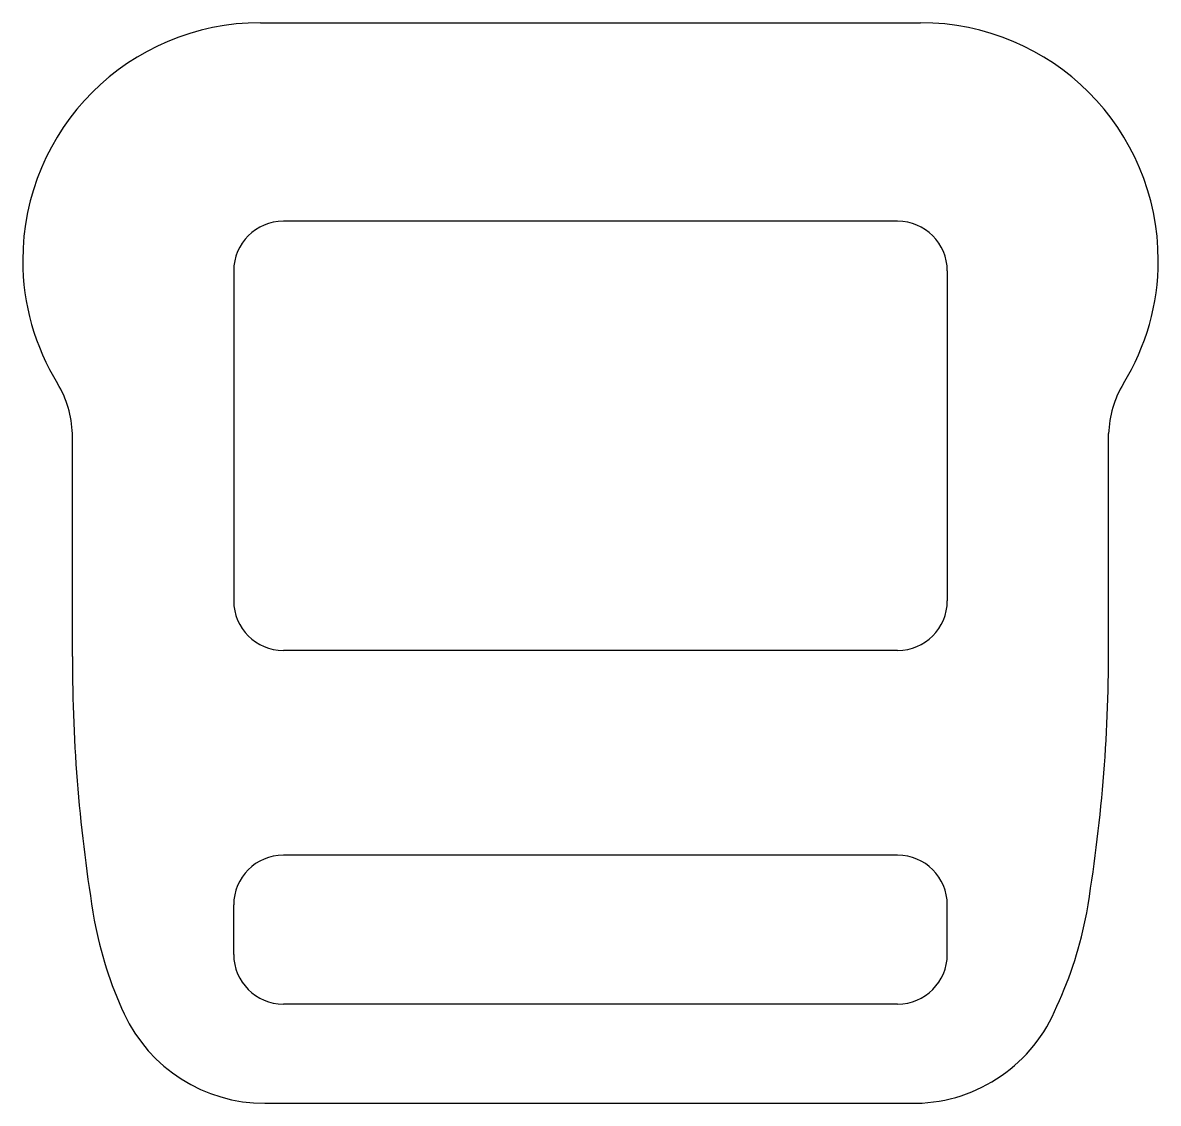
# Model space of a CAD drawing. Header units: millimetres. Extents: x -22.9 to 22.9, y -47.3 to -3.7.
import ezdxf

# ---------------------------------------------------------------- set-up
doc = ezdxf.new("R2010")
doc.units = ezdxf.units.MM

msp = doc.modelspace()

# ---------------------------------------------------------------- linework, layer by layer
at = {"color": 7, "linetype": 'Continuous', "lineweight": 25}
for p, q in [((-13.297, -3.716), (13.297, -3.716)), ((12.375, -11.716), (-12.375, -11.716)), ((-14.375, -13.716), (-14.375, -27.016)), ((14.375, -13.716), (14.375, -27.016)), ((-20.875, -29.266), (-20.875, -20.278)), ((20.875, -28.966), (20.875, -20.278)), ((12.375, -29.016), (-12.375, -29.016)), ((12.375, -37.266), (-12.375, -37.266)), ((-14.375, -41.266), (-14.375, -39.266)), ((14.375, -41.266), (14.375, -39.266)), ((12.375, -43.266), (-12.375, -43.266)), ((-13.125, -47.266), (13.125, -47.266))]:
    msp.add_line(p, q, dxfattribs=at)
for centre, radius, start, end in [((-13.297, -13.294), 9.578, 90, 180), ((13.297, -13.294), 9.578, 0, 90), ((-12.375, -13.716), 2, 90, 180), ((12.375, -13.716), 2, 0, 90), ((-13.383, -13.294), 9.492, 180, 211.5399), ((13.383, -13.294), 9.492, 328.4601, 0), ((-24.929, -20.381), 4.056, 1.4467, 31.5399), ((24.929, -20.381), 4.056, 148.4601, 178.5533), ((-12.375, -27.016), 2, 180, 270), ((12.375, -27.016), 2, 270, 0), ((43.372, -29.266), 64.247, 180, 189.51964), ((-43.372, -28.966), 64.247, 350.48036, 0), ((-12.375, -39.266), 2, 90, 180), ((12.375, -39.266), 2, 0, 90), ((4.545, -36.741), 15.706, 335.0976, 349.5426), ((-4.545, -37.041), 15.706, 190.4574, 204.9024), ((-12.375, -41.266), 2, 180, 270), ((12.375, -41.266), 2, 270, 0), ((12.994, -41.018), 6.25, 271.1992, 338.044), ((-13.125, -41.016), 6.25, 204.9681, 270)]:
    msp.add_arc(centre, radius, start, end, dxfattribs=at)

doc.saveas('drawing.dxf')
